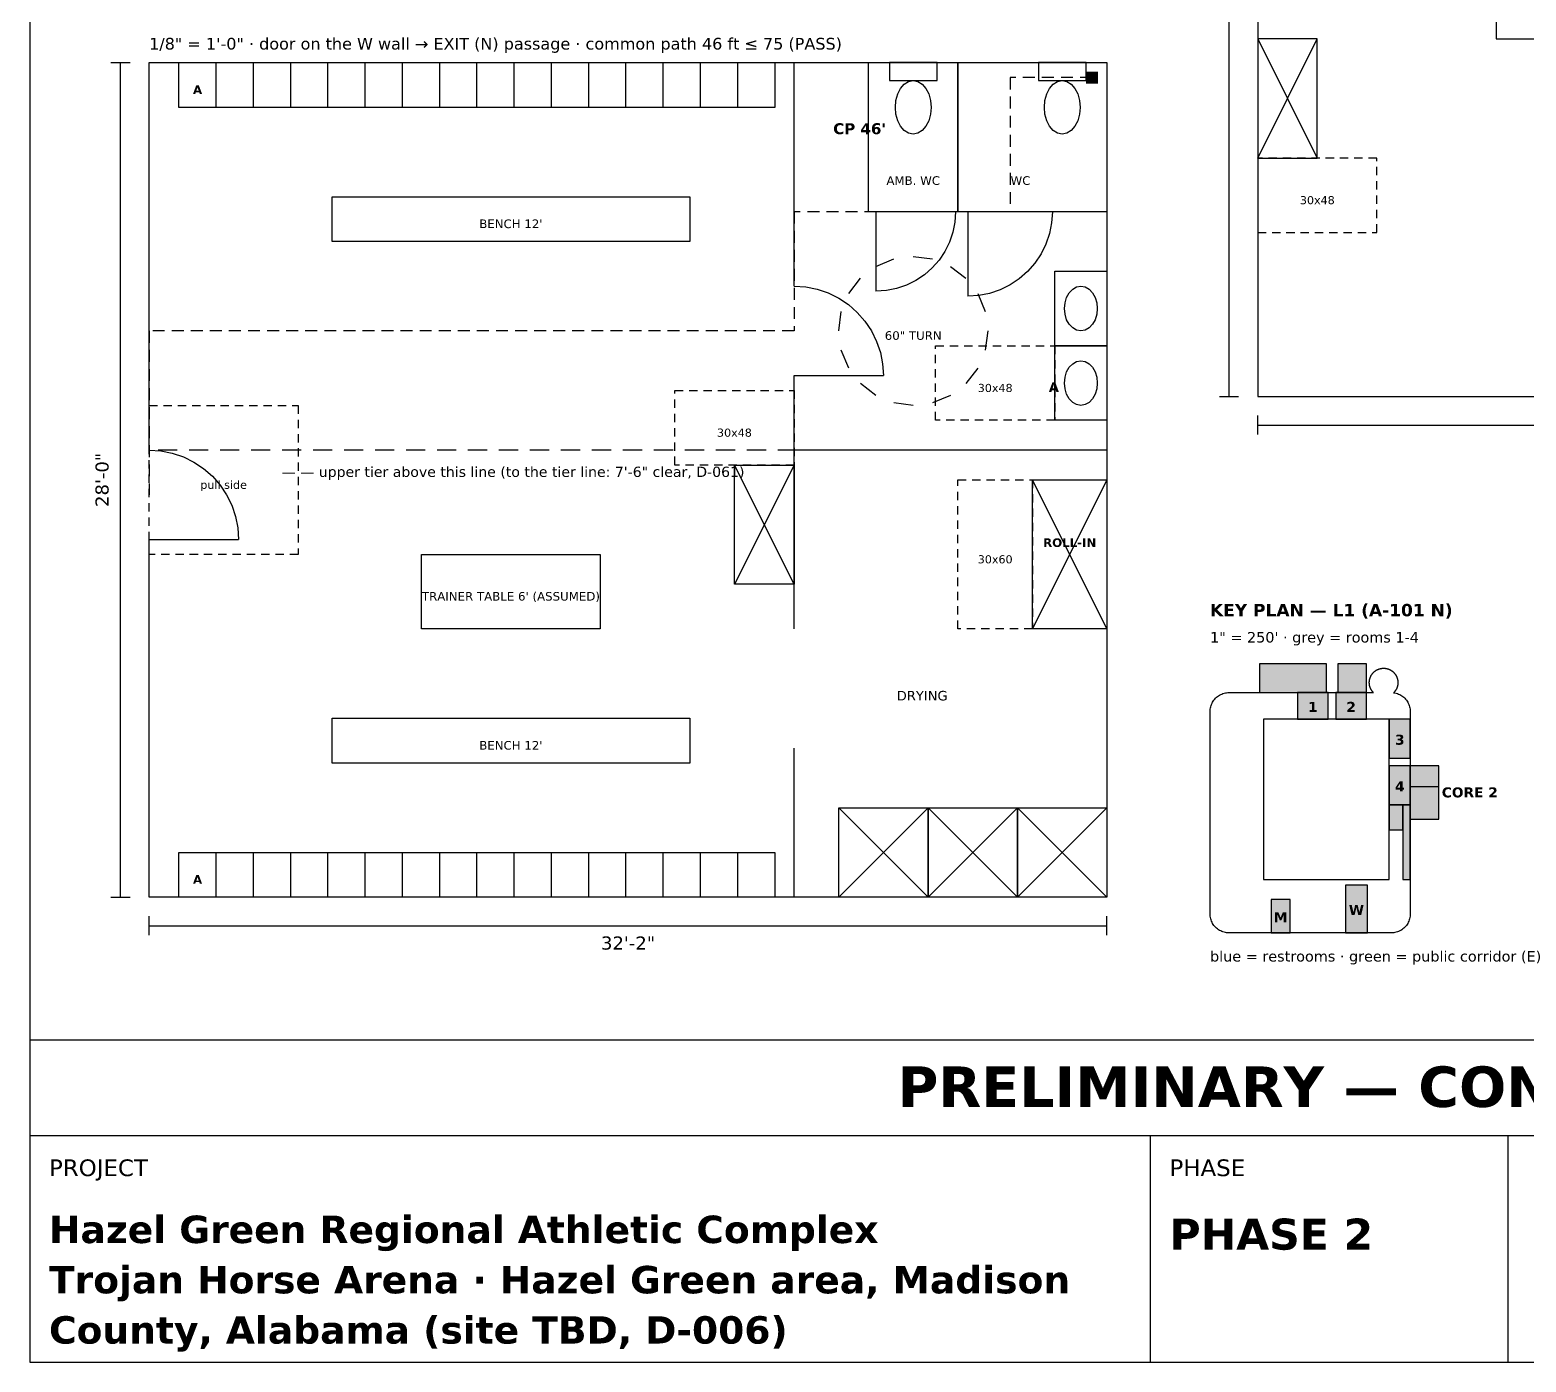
# Model space of a CAD drawing. Header units: inches. Extents: x 0.5 to 16.5, y 0.5 to 10.5.
# Drawn here: x 0.5 to 6.78, y 0.5 to 6.09 of the extents above; entities that cross this region are included whole.
import ezdxf
from ezdxf.enums import TextEntityAlignment as Align

# ---------------------------------------------------------------- set-up
doc = ezdxf.new("R2010")
doc.units = ezdxf.units.IN
doc.header["$MEASUREMENT"] = 0
for name, color, linetype in [('A-ANNO-DIMS', 7, 'Continuous'), ('A-ANNO-TEXT', 7, 'Continuous'), ('A-CLER-ADA', 7, 'Continuous'), ('A-DOOR', 7, 'Continuous'), ('A-WALL', 7, 'Continuous'), ('A-WALL-PRTN', 7, 'Continuous'), ('G-ANNO-TTLB', 7, 'Continuous'), ('LS-CPTH', 7, 'Continuous'), ('P-FIXT', 7, 'Continuous')]:
    doc.layers.add(name, color=color, linetype=linetype)
doc.styles.add('KS-BOLD', font='DejaVuSans-Bold.ttf')
doc.styles.add('KS-REG', font='DejaVuSans.ttf')

msp = doc.modelspace()

# ---------------------------------------------------------------- hatches: boundary and pattern name
at = {"layer": 'A-ANNO-TEXT', "true_color": 0xbbbbbb}
for points in [[(5.8168, 3.196), (5.9454, 3.196), (5.9454, 3.308), (5.8168, 3.308)], [(5.9774, 3.196), (6.106, 3.196), (6.106, 3.308), (5.9774, 3.308)], [(6.202, 3.0324), (6.29, 3.0324), (6.29, 3.196), (6.202, 3.196)], [(6.202, 2.8367), (6.29, 2.8367), (6.29, 3.0004), (6.202, 3.0004)]]:
    msp.add_hatch(color=7, dxfattribs=at).paths.add_polyline_path(points)
at = {"layer": 'A-ANNO-TEXT', "true_color": 0xbfd7ea}
for points in [[(6.29, 2.7764), (6.41, 2.7764), (6.41, 2.9124), (6.29, 2.9124)], [(6.202, 2.7327), (6.258, 2.7327), (6.258, 2.8367), (6.202, 2.8367)], [(6.018, 2.3), (6.11, 2.3), (6.11, 2.5), (6.018, 2.5)], [(5.706, 2.3), (5.786, 2.3), (5.786, 2.44), (5.706, 2.44)]]:
    msp.add_hatch(color=7, dxfattribs=at).paths.add_polyline_path(points)
at = {"layer": 'A-ANNO-TEXT', "true_color": 0xcfe8d4}
msp.add_hatch(color=7, dxfattribs=at).paths.add_polyline_path([(6.258, 2.524), (6.29, 2.524), (6.29, 2.8367), (6.258, 2.8367)])
at = {"layer": 'A-WALL', "true_color": 0xf4f4f4}
for points in [[(5.938, 3.308), (5.938, 3.428), (5.658, 3.428), (5.658, 3.308), (5.938, 3.308)], [(6.106, 3.308), (6.106, 3.428), (5.986, 3.428), (5.986, 3.308), (6.106, 3.308)], [(6.41, 2.7764), (6.41, 3.0004), (6.29, 3.0004), (6.29, 2.7764), (6.41, 2.7764)]]:
    msp.add_hatch(color=7, dxfattribs=at).paths.add_polyline_path(points)
at = {"layer": 'LS-CPTH', "true_color": 0x000000}
msp.add_hatch(color=7, dxfattribs=at).paths.add_polyline_path([(4.93, 5.8625), (4.98, 5.8625), (4.98, 5.9125), (4.93, 5.9125)])

# ---------------------------------------------------------------- linework, layer by layer
at = {"layer": 'A-ANNO-DIMS'}
for p, q in [((5.53, 4.55), (5.53, 9.6638)), ((0.84, 5.95), (0.92, 5.95)), ((0.88, 2.45), (0.88, 5.95)), ((5.49, 4.55), (5.57, 4.55)), ((5.65, 4.39), (5.65, 4.47)), ((5.65, 4.43), (8.4, 4.43)), ((0.84, 2.45), (0.92, 2.45)), ((1, 2.29), (1, 2.37)), ((1, 2.33), (5.0175, 2.33)), ((5.0175, 2.29), (5.0175, 2.37))]:
    msp.add_line(p, q, dxfattribs=at)
msp.add_lwpolyline([(5.674, 2.524), (6.202, 2.524), (6.202, 3.196), (5.674, 3.196)], close=True, dxfattribs=at)
at = {"layer": 'A-ANNO-TEXT'}
for p, q in [((1.1175, 4.325), (1.0375, 4.325)), ((1.2475, 4.325), (1.1675, 4.325)), ((1.3775, 4.325), (1.2975, 4.325)), ((1.5075, 4.325), (1.4275, 4.325)), ((1.6375, 4.325), (1.5575, 4.325)), ((1.7675, 4.325), (1.6875, 4.325)), ((1.8975, 4.325), (1.8175, 4.325)), ((2.0275, 4.325), (1.9475, 4.325)), ((2.1575, 4.325), (2.0775, 4.325)), ((2.2875, 4.325), (2.2075, 4.325)), ((2.4175, 4.325), (2.3375, 4.325)), ((2.5475, 4.325), (2.4675, 4.325)), ((2.6775, 4.325), (2.5975, 4.325)), ((2.8075, 4.325), (2.7275, 4.325)), ((2.9375, 4.325), (2.8575, 4.325)), ((3.0675, 4.325), (2.9875, 4.325)), ((3.1975, 4.325), (3.1175, 4.325)), ((3.3275, 4.325), (3.2475, 4.325)), ((3.4575, 4.325), (3.3775, 4.325)), ((3.5875, 4.325), (3.5075, 4.325)), ((3.7175, 4.325), (3.6375, 4.325)), ((3.8475, 4.325), (3.7675, 4.325)), ((3.9775, 4.325), (3.8975, 4.325)), ((4.1075, 4.325), (4.0275, 4.325)), ((4.2375, 4.325), (4.1575, 4.325)), ((4.3675, 4.325), (4.2875, 4.325)), ((4.4975, 4.325), (4.4175, 4.325)), ((4.6275, 4.325), (4.5475, 4.325)), ((4.7575, 4.325), (4.6775, 4.325)), ((4.8875, 4.325), (4.8075, 4.325)), ((5.0175, 4.325), (4.9375, 4.325))]:
    msp.add_line(p, q, dxfattribs=at)
for points in [[(5.8168, 3.196), (5.9454, 3.196), (5.9454, 3.308), (5.8168, 3.308)], [(5.9774, 3.196), (6.106, 3.196), (6.106, 3.308), (5.9774, 3.308)], [(6.202, 3.0324), (6.29, 3.0324), (6.29, 3.196), (6.202, 3.196)], [(6.202, 2.8367), (6.29, 2.8367), (6.29, 3.0004), (6.202, 3.0004)], [(6.29, 2.7764), (6.41, 2.7764), (6.41, 2.9124), (6.29, 2.9124)], [(6.202, 2.7327), (6.258, 2.7327), (6.258, 2.8367), (6.202, 2.8367)], [(6.258, 2.524), (6.29, 2.524), (6.29, 2.8367), (6.258, 2.8367)], [(6.018, 2.3), (6.11, 2.3), (6.11, 2.5), (6.018, 2.5)], [(5.706, 2.3), (5.786, 2.3), (5.786, 2.44), (5.706, 2.44)]]:
    msp.add_lwpolyline(points, close=True, dxfattribs=at)
at = {"layer": 'A-CLER-ADA'}
for p, q in [((5.67, 5.55), (5.65, 5.55)), ((5.65, 5.55), (5.65, 5.515)), ((5.73, 5.55), (5.695, 5.55)), ((5.79, 5.55), (5.755, 5.55)), ((5.85, 5.55), (5.815, 5.55)), ((5.91, 5.55), (5.875, 5.55)), ((5.97, 5.55), (5.935, 5.55)), ((6.03, 5.55), (5.995, 5.55)), ((6.09, 5.55), (6.055, 5.55)), ((6.15, 5.55), (6.115, 5.55)), ((6.15, 5.5375), (6.15, 5.55)), ((5.65, 5.49), (5.65, 5.455)), ((6.15, 5.4775), (6.15, 5.5125)), ((5.65, 5.43), (5.65, 5.395)), ((6.15, 5.4175), (6.15, 5.4525)), ((5.65, 5.37), (5.65, 5.335)), ((6.15, 5.3575), (6.15, 5.3925)), ((5.65, 5.31), (5.65, 5.275)), ((6.15, 5.2975), (6.15, 5.3325)), ((6.15, 5.2375), (6.15, 5.2725)), ((5.65, 5.25), (5.65, 5.2375)), ((5.65, 5.2375), (5.685, 5.2375)), ((5.71, 5.2375), (5.745, 5.2375)), ((5.77, 5.2375), (5.805, 5.2375)), ((5.83, 5.2375), (5.865, 5.2375)), ((5.89, 5.2375), (5.925, 5.2375)), ((5.95, 5.2375), (5.985, 5.2375)), ((6.01, 5.2375), (6.045, 5.2375)), ((6.07, 5.2375), (6.105, 5.2375)), ((6.13, 5.2375), (6.15, 5.2375)), ((4.0488, 5.0956), (4.1241, 5.1269)), ((4.205, 5.1375), (4.2859, 5.1269)), ((4.3613, 5.0956), (4.426, 5.046)), ((3.9344, 4.9813), (3.984, 5.046)), ((4.4756, 4.9813), (4.5069, 4.9059)), ((3.8925, 4.825), (3.9031, 4.9059)), ((4.5175, 4.825), (4.5069, 4.7441)), ((3.9344, 4.6688), (3.9031, 4.7441)), ((4.2988, 4.75), (4.2988, 4.7625)), ((4.2988, 4.7625), (4.3338, 4.7625)), ((4.2988, 4.69), (4.2988, 4.725)), ((4.3587, 4.7625), (4.3937, 4.7625)), ((4.4188, 4.7625), (4.4538, 4.7625)), ((4.4787, 4.7625), (4.5137, 4.7625)), ((4.5388, 4.7625), (4.5738, 4.7625)), ((4.5987, 4.7625), (4.6338, 4.7625)), ((4.6588, 4.7625), (4.6938, 4.7625)), ((4.7188, 4.7625), (4.7538, 4.7625)), ((4.7788, 4.7625), (4.7988, 4.7625)), ((4.7988, 4.7625), (4.7988, 4.7275)), ((4.2988, 4.63), (4.2988, 4.665)), ((4.4756, 4.6688), (4.426, 4.604)), ((4.7988, 4.7025), (4.7988, 4.6675)), ((4.0488, 4.5544), (3.984, 4.604)), ((4.2988, 4.57), (4.2988, 4.605)), ((4.7988, 4.6425), (4.7988, 4.6075)), ((4.7988, 4.5825), (4.7988, 4.5475)), ((3.205, 4.5625), (3.205, 4.575)), ((3.205, 4.575), (3.24, 4.575)), ((3.205, 4.5025), (3.205, 4.5375)), ((3.265, 4.575), (3.3, 4.575)), ((3.325, 4.575), (3.36, 4.575)), ((3.385, 4.575), (3.42, 4.575)), ((3.445, 4.575), (3.48, 4.575)), ((3.505, 4.575), (3.54, 4.575)), ((3.565, 4.575), (3.6, 4.575)), ((3.625, 4.575), (3.66, 4.575)), ((3.685, 4.575), (3.705, 4.575)), ((3.705, 4.575), (3.705, 4.54)), ((4.205, 4.5125), (4.1241, 4.5231)), ((4.3613, 4.5544), (4.2859, 4.5231)), ((4.2988, 4.51), (4.2988, 4.545)), ((4.7988, 4.5225), (4.7988, 4.4875)), ((1, 4.4875), (1, 4.5125)), ((1, 4.5125), (1.035, 4.5125)), ((1, 4.4275), (1, 4.4625)), ((1.06, 4.5125), (1.095, 4.5125)), ((1.12, 4.5125), (1.155, 4.5125)), ((1.18, 4.5125), (1.215, 4.5125)), ((1.24, 4.5125), (1.275, 4.5125)), ((1.3, 4.5125), (1.335, 4.5125)), ((1.36, 4.5125), (1.395, 4.5125)), ((1.42, 4.5125), (1.455, 4.5125)), ((1.48, 4.5125), (1.515, 4.5125)), ((1.54, 4.5125), (1.575, 4.5125)), ((1.6, 4.5125), (1.625, 4.5125)), ((1.625, 4.5125), (1.625, 4.4775)), ((3.205, 4.4425), (3.205, 4.4775)), ((3.705, 4.515), (3.705, 4.48)), ((4.2988, 4.45), (4.2988, 4.485)), ((4.7988, 4.4625), (4.7988, 4.45)), ((1, 4.3675), (1, 4.4025)), ((1.625, 4.4525), (1.625, 4.4175)), ((3.205, 4.3825), (3.205, 4.4175)), ((3.705, 4.455), (3.705, 4.42)), ((3.705, 4.395), (3.705, 4.36)), ((4.3187, 4.45), (4.2988, 4.45)), ((4.3788, 4.45), (4.3438, 4.45)), ((4.4387, 4.45), (4.4037, 4.45)), ((4.4988, 4.45), (4.4638, 4.45)), ((4.5587, 4.45), (4.5237, 4.45)), ((4.6188, 4.45), (4.5838, 4.45)), ((4.6787, 4.45), (4.6437, 4.45)), ((4.7388, 4.45), (4.7038, 4.45)), ((4.7988, 4.45), (4.7637, 4.45)), ((1, 4.3075), (1, 4.3425)), ((1.625, 4.3925), (1.625, 4.3575)), ((1.625, 4.3325), (1.625, 4.2975)), ((3.205, 4.3225), (3.205, 4.3575)), ((3.705, 4.335), (3.705, 4.3)), ((1, 4.2475), (1, 4.2825)), ((1.625, 4.2725), (1.625, 4.2375)), ((3.205, 4.2625), (3.205, 4.2975)), ((3.705, 4.275), (3.705, 4.2625)), ((1, 4.1875), (1, 4.2225)), ((1.625, 4.2125), (1.625, 4.1775)), ((3.225, 4.2625), (3.205, 4.2625)), ((3.285, 4.2625), (3.25, 4.2625)), ((3.345, 4.2625), (3.31, 4.2625)), ((3.405, 4.2625), (3.37, 4.2625)), ((3.465, 4.2625), (3.43, 4.2625)), ((3.525, 4.2625), (3.49, 4.2625)), ((3.585, 4.2625), (3.55, 4.2625)), ((3.645, 4.2625), (3.61, 4.2625)), ((3.705, 4.2625), (3.67, 4.2625)), ((1, 4.1275), (1, 4.1625)), ((1.625, 4.1525), (1.625, 4.1175)), ((4.3925, 4.175), (4.3925, 4.2)), ((4.3925, 4.2), (4.4275, 4.2)), ((4.3925, 4.115), (4.3925, 4.15)), ((4.4525, 4.2), (4.4875, 4.2)), ((4.5125, 4.2), (4.5475, 4.2)), ((4.5725, 4.2), (4.6075, 4.2)), ((4.6325, 4.2), (4.6675, 4.2)), ((4.6925, 4.2), (4.705, 4.2)), ((4.705, 4.2), (4.705, 4.165)), ((1, 4.0675), (1, 4.1025)), ((1.625, 4.0925), (1.625, 4.0575)), ((4.3925, 4.055), (4.3925, 4.09)), ((4.705, 4.14), (4.705, 4.105)), ((4.705, 4.08), (4.705, 4.045)), ((1, 4.0075), (1, 4.0425)), ((1.625, 4.0325), (1.625, 3.9975)), ((4.3925, 3.995), (4.3925, 4.03)), ((4.705, 4.02), (4.705, 3.985)), ((1, 3.9475), (1, 3.9825)), ((1.625, 3.9725), (1.625, 3.9375)), ((4.3925, 3.935), (4.3925, 3.97)), ((4.705, 3.96), (4.705, 3.925)), ((1, 3.8875), (1, 3.9225)), ((1.625, 3.9125), (1.625, 3.8875)), ((4.3925, 3.875), (4.3925, 3.91)), ((4.705, 3.9), (4.705, 3.865)), ((1.025, 3.8875), (1, 3.8875)), ((1.085, 3.8875), (1.05, 3.8875)), ((1.145, 3.8875), (1.11, 3.8875)), ((1.205, 3.8875), (1.17, 3.8875)), ((1.265, 3.8875), (1.23, 3.8875)), ((1.325, 3.8875), (1.29, 3.8875)), ((1.385, 3.8875), (1.35, 3.8875)), ((1.445, 3.8875), (1.41, 3.8875)), ((1.505, 3.8875), (1.47, 3.8875)), ((1.565, 3.8875), (1.53, 3.8875)), ((1.625, 3.8875), (1.59, 3.8875)), ((4.3925, 3.815), (4.3925, 3.85)), ((4.705, 3.84), (4.705, 3.805)), ((4.3925, 3.755), (4.3925, 3.79)), ((4.705, 3.78), (4.705, 3.745)), ((4.3925, 3.695), (4.3925, 3.73)), ((4.705, 3.72), (4.705, 3.685)), ((4.3925, 3.635), (4.3925, 3.67)), ((4.705, 3.66), (4.705, 3.625)), ((4.3925, 3.575), (4.3925, 3.61)), ((4.705, 3.6), (4.705, 3.575)), ((4.405, 3.575), (4.3925, 3.575)), ((4.465, 3.575), (4.43, 3.575)), ((4.525, 3.575), (4.49, 3.575)), ((4.585, 3.575), (4.55, 3.575)), ((4.645, 3.575), (4.61, 3.575)), ((4.705, 3.575), (4.67, 3.575))]:
    msp.add_line(p, q, dxfattribs=at)
at = {"layer": 'A-DOOR'}
for p, q in [((4.0488, 5.325), (4.0488, 4.9912)), ((4.3796, 5.2814), (4.3711, 5.2386)), ((4.3825, 5.325), (4.3796, 5.2814)), ((4.4337, 5.325), (4.4337, 4.97)), ((4.7857, 5.2787), (4.7767, 5.2331)), ((4.7888, 5.325), (4.7857, 5.2787)), ((4.3711, 5.2386), (4.3571, 5.1973)), ((4.7767, 5.2331), (4.7617, 5.1891)), ((4.3378, 5.1581), (4.3135, 5.1218)), ((4.3571, 5.1973), (4.3378, 5.1581)), ((4.7412, 5.1475), (4.7154, 5.1089)), ((4.7617, 5.1891), (4.7412, 5.1475)), ((4.2847, 5.089), (4.2519, 5.0602)), ((4.3135, 5.1218), (4.2847, 5.089)), ((4.7154, 5.1089), (4.6848, 5.074)), ((4.2156, 5.036), (4.1765, 5.0167)), ((4.2519, 5.0602), (4.2156, 5.036)), ((4.6499, 5.0434), (4.6113, 5.0176)), ((4.6848, 5.074), (4.6499, 5.0434)), ((3.705, 5.0125), (3.7539, 5.0093)), ((3.7539, 5.0093), (3.8021, 4.9997)), ((3.8021, 4.9997), (3.8485, 4.984)), ((3.8485, 4.984), (3.8925, 4.9623)), ((3.8925, 4.9623), (3.9333, 4.935)), ((4.0923, 4.9941), (4.0488, 4.9912)), ((4.1351, 5.0026), (4.0923, 4.9941)), ((4.1765, 5.0167), (4.1351, 5.0026)), ((4.4801, 4.973), (4.4337, 4.97)), ((4.5256, 4.9821), (4.4801, 4.973)), ((4.5696, 4.997), (4.5256, 4.9821)), ((4.6113, 5.0176), (4.5696, 4.997)), ((3.9333, 4.935), (3.9702, 4.9027)), ((3.9702, 4.9027), (4.0025, 4.8658)), ((4.0025, 4.8658), (4.0298, 4.825)), ((4.0298, 4.825), (4.0515, 4.781)), ((4.0515, 4.781), (4.0672, 4.7346)), ((4.0672, 4.7346), (4.0768, 4.6864)), ((4.0768, 4.6864), (4.08, 4.6375)), ((3.705, 4.6375), (4.08, 4.6375)), ((1, 4.325), (1.0489, 4.3218)), ((1.0489, 4.3218), (1.0971, 4.3122)), ((1.0971, 4.3122), (1.1435, 4.2965)), ((1.1435, 4.2965), (1.1875, 4.2748)), ((1.1875, 4.2748), (1.2283, 4.2475)), ((1.2283, 4.2475), (1.2652, 4.2152)), ((1.2652, 4.2152), (1.2975, 4.1783)), ((1.2975, 4.1783), (1.3248, 4.1375)), ((1.3248, 4.1375), (1.3465, 4.0935)), ((1.3465, 4.0935), (1.3622, 4.0471)), ((1.3622, 4.0471), (1.3718, 3.9989)), ((1.3718, 3.9989), (1.375, 3.95)), ((1, 3.95), (1.375, 3.95))]:
    msp.add_line(p, q, dxfattribs=at)
at = {"layer": 'A-WALL'}
for p, q in [((5.65, 9.6638), (5.65, 4.55)), ((1, 4.325), (1, 5.95)), ((1, 5.95), (5.0175, 5.95)), ((5.0175, 5.95), (5.0175, 2.45)), ((5.65, 4.55), (6.8375, 4.55)), ((1, 2.45), (1, 3.95)), ((6.1316, 3.3881), (6.1326, 3.3892)), ((6.1326, 3.3892), (6.1335, 3.3903)), ((6.1335, 3.3903), (6.1345, 3.3914)), ((6.1345, 3.3914), (6.1356, 3.3924)), ((6.1356, 3.3924), (6.1366, 3.3935)), ((6.1366, 3.3935), (6.1377, 3.3945)), ((6.1377, 3.3945), (6.1388, 3.3954)), ((6.1388, 3.3954), (6.1399, 3.3964)), ((6.1399, 3.3964), (6.1411, 3.3973)), ((6.1411, 3.3973), (6.1423, 3.3982)), ((6.1423, 3.3982), (6.1435, 3.3991)), ((6.1435, 3.3991), (6.1447, 3.3999)), ((6.1447, 3.3999), (6.1459, 3.4007)), ((6.1459, 3.4007), (6.1472, 3.4015)), ((6.1472, 3.4015), (6.1484, 3.4022)), ((6.1484, 3.4022), (6.1497, 3.4029)), ((6.1497, 3.4029), (6.151, 3.4036)), ((6.151, 3.4036), (6.1523, 3.4042)), ((6.1523, 3.4042), (6.1537, 3.4049)), ((6.1537, 3.4049), (6.155, 3.4054)), ((6.155, 3.4054), (6.1564, 3.406)), ((6.1564, 3.406), (6.1578, 3.4065)), ((6.1578, 3.4065), (6.1592, 3.407)), ((6.1592, 3.407), (6.1606, 3.4074)), ((6.1606, 3.4074), (6.162, 3.4078)), ((6.162, 3.4078), (6.1634, 3.4082)), ((6.1634, 3.4082), (6.1649, 3.4085)), ((6.1649, 3.4085), (6.1663, 3.4088)), ((6.1663, 3.4088), (6.1677, 3.4091)), ((6.1677, 3.4091), (6.1692, 3.4094)), ((6.1692, 3.4094), (6.1707, 3.4095)), ((6.1707, 3.4095), (6.1721, 3.4097)), ((6.1721, 3.4097), (6.1736, 3.4098)), ((6.1736, 3.4098), (6.1751, 3.4099)), ((6.1751, 3.4099), (6.1765, 3.41)), ((6.1765, 3.41), (6.178, 3.41)), ((6.178, 3.41), (6.1795, 3.41)), ((6.1795, 3.41), (6.1809, 3.4099)), ((6.1809, 3.4099), (6.1824, 3.4098)), ((6.1824, 3.4098), (6.1839, 3.4097)), ((6.1839, 3.4097), (6.1853, 3.4095)), ((6.1853, 3.4095), (6.1868, 3.4094)), ((6.1868, 3.4094), (6.1883, 3.4091)), ((6.1883, 3.4091), (6.1897, 3.4088)), ((6.1897, 3.4088), (6.1911, 3.4085)), ((6.1911, 3.4085), (6.1926, 3.4082)), ((6.1926, 3.4082), (6.194, 3.4078)), ((6.194, 3.4078), (6.1954, 3.4074)), ((6.1954, 3.4074), (6.1968, 3.407)), ((6.1968, 3.407), (6.1982, 3.4065)), ((6.1982, 3.4065), (6.1996, 3.406)), ((6.1996, 3.406), (6.201, 3.4054)), ((6.201, 3.4054), (6.2023, 3.4049)), ((6.2023, 3.4049), (6.2037, 3.4042)), ((6.2037, 3.4042), (6.205, 3.4036)), ((6.205, 3.4036), (6.2063, 3.4029)), ((6.2063, 3.4029), (6.2076, 3.4022)), ((6.2076, 3.4022), (6.2088, 3.4015)), ((6.2088, 3.4015), (6.2101, 3.4007)), ((6.2101, 3.4007), (6.2113, 3.3999)), ((6.2113, 3.3999), (6.2125, 3.3991)), ((6.2125, 3.3991), (6.2137, 3.3982)), ((6.2137, 3.3982), (6.2149, 3.3973)), ((6.2149, 3.3973), (6.2161, 3.3964)), ((6.2161, 3.3964), (6.2172, 3.3954)), ((6.2172, 3.3954), (6.2183, 3.3945)), ((6.2183, 3.3945), (6.2194, 3.3935)), ((6.2194, 3.3935), (6.2204, 3.3924)), ((6.2204, 3.3924), (6.2215, 3.3914)), ((6.2215, 3.3914), (6.2225, 3.3903)), ((6.2225, 3.3903), (6.2234, 3.3892)), ((6.2234, 3.3892), (6.2244, 3.3881)), ((6.118, 3.3515), (6.1181, 3.3529)), ((6.118, 3.35), (6.118, 3.3515)), ((6.118, 3.3485), (6.118, 3.35)), ((6.1181, 3.3471), (6.118, 3.3485)), ((6.1181, 3.3529), (6.1182, 3.3544)), ((6.1182, 3.3456), (6.1181, 3.3471)), ((6.1182, 3.3544), (6.1183, 3.3559)), ((6.1183, 3.3441), (6.1182, 3.3456)), ((6.1183, 3.3559), (6.1185, 3.3573)), ((6.1185, 3.3427), (6.1183, 3.3441)), ((6.1185, 3.3573), (6.1186, 3.3588)), ((6.1186, 3.3412), (6.1185, 3.3427)), ((6.1186, 3.3588), (6.1189, 3.3603)), ((6.1189, 3.3397), (6.1186, 3.3412)), ((6.1189, 3.3603), (6.1192, 3.3617)), ((6.1192, 3.3383), (6.1189, 3.3397)), ((6.1192, 3.3617), (6.1195, 3.3631)), ((6.1195, 3.3369), (6.1192, 3.3383)), ((6.1195, 3.3631), (6.1198, 3.3646)), ((6.1198, 3.3354), (6.1195, 3.3369)), ((6.1198, 3.3646), (6.1202, 3.366)), ((6.1202, 3.334), (6.1198, 3.3354)), ((6.1202, 3.366), (6.1206, 3.3674)), ((6.1206, 3.3326), (6.1202, 3.334)), ((6.1206, 3.3674), (6.121, 3.3688)), ((6.121, 3.3312), (6.1206, 3.3326)), ((6.121, 3.3688), (6.1215, 3.3702)), ((6.1215, 3.3298), (6.121, 3.3312)), ((6.1215, 3.3702), (6.122, 3.3716)), ((6.122, 3.3284), (6.1215, 3.3298)), ((6.122, 3.3716), (6.1226, 3.373)), ((6.1226, 3.327), (6.122, 3.3284)), ((6.1226, 3.373), (6.1231, 3.3743)), ((6.1231, 3.3257), (6.1226, 3.327)), ((6.1231, 3.3743), (6.1238, 3.3757)), ((6.1238, 3.3757), (6.1244, 3.377)), ((6.1244, 3.377), (6.1251, 3.3783)), ((6.1251, 3.3783), (6.1258, 3.3796)), ((6.1258, 3.3796), (6.1265, 3.3808)), ((6.1265, 3.3808), (6.1273, 3.3821)), ((6.1273, 3.3821), (6.1281, 3.3833)), ((6.1281, 3.3833), (6.1289, 3.3845)), ((6.1289, 3.3845), (6.1298, 3.3857)), ((6.1298, 3.3857), (6.1307, 3.3869)), ((6.1307, 3.3869), (6.1316, 3.3881)), ((6.2244, 3.3881), (6.2253, 3.3869)), ((6.2253, 3.3869), (6.2262, 3.3857)), ((6.2262, 3.3857), (6.2271, 3.3845)), ((6.2271, 3.3845), (6.2279, 3.3833)), ((6.2279, 3.3833), (6.2287, 3.3821)), ((6.2287, 3.3821), (6.2295, 3.3808)), ((6.2295, 3.3808), (6.2302, 3.3796)), ((6.2302, 3.3796), (6.2309, 3.3783)), ((6.2309, 3.3783), (6.2316, 3.377)), ((6.2316, 3.377), (6.2322, 3.3757)), ((6.2322, 3.3757), (6.2329, 3.3743)), ((6.2329, 3.3743), (6.2334, 3.373)), ((6.2334, 3.327), (6.2329, 3.3257)), ((6.2334, 3.373), (6.234, 3.3716)), ((6.234, 3.3284), (6.2334, 3.327)), ((6.234, 3.3716), (6.2345, 3.3702)), ((6.2345, 3.3298), (6.234, 3.3284)), ((6.2345, 3.3702), (6.235, 3.3688)), ((6.235, 3.3312), (6.2345, 3.3298)), ((6.235, 3.3688), (6.2354, 3.3674)), ((6.2354, 3.3326), (6.235, 3.3312)), ((6.2354, 3.3674), (6.2358, 3.366)), ((6.2358, 3.334), (6.2354, 3.3326)), ((6.2358, 3.366), (6.2362, 3.3646)), ((6.2362, 3.3354), (6.2358, 3.334)), ((6.2362, 3.3646), (6.2365, 3.3631)), ((6.2365, 3.3369), (6.2362, 3.3354)), ((6.2365, 3.3631), (6.2368, 3.3617)), ((6.2368, 3.3383), (6.2365, 3.3369)), ((6.2368, 3.3617), (6.2371, 3.3603)), ((6.2371, 3.3397), (6.2368, 3.3383)), ((6.2371, 3.3603), (6.2374, 3.3588)), ((6.2374, 3.3412), (6.2371, 3.3397)), ((6.2374, 3.3588), (6.2375, 3.3573)), ((6.2375, 3.3427), (6.2374, 3.3412)), ((6.2375, 3.3573), (6.2377, 3.3559)), ((6.2377, 3.3441), (6.2375, 3.3427)), ((6.2377, 3.3559), (6.2378, 3.3544)), ((6.2378, 3.3456), (6.2377, 3.3441)), ((6.2378, 3.3544), (6.2379, 3.3529)), ((6.2379, 3.3471), (6.2378, 3.3456)), ((6.2379, 3.3529), (6.238, 3.3515)), ((6.238, 3.3485), (6.2379, 3.3471)), ((6.238, 3.3515), (6.238, 3.35)), ((6.238, 3.35), (6.238, 3.3485)), ((5.4561, 3.2586), (5.4583, 3.2634)), ((5.4583, 3.2634), (5.4607, 3.268)), ((5.4607, 3.268), (5.4635, 3.2724)), ((5.4635, 3.2724), (5.4665, 3.2767)), ((5.4665, 3.2767), (5.4699, 3.2807)), ((5.4699, 3.2807), (5.4734, 3.2846)), ((5.4734, 3.2846), (5.4773, 3.2881)), ((5.4773, 3.2881), (5.4813, 3.2915)), ((5.4813, 3.2915), (5.4856, 3.2945)), ((5.4856, 3.2945), (5.49, 3.2973)), ((5.49, 3.2973), (5.4946, 3.2997)), ((5.4946, 3.2997), (5.4994, 3.3019)), ((5.4994, 3.3019), (5.5043, 3.3038)), ((5.5043, 3.3038), (5.5093, 3.3053)), ((5.5093, 3.3053), (5.5144, 3.3065)), ((5.5144, 3.3065), (5.5196, 3.3073)), ((5.5196, 3.3073), (5.5248, 3.3078)), ((5.5248, 3.3078), (5.53, 3.308)), ((5.53, 3.308), (6.1352, 3.308)), ((6.1238, 3.3243), (6.1231, 3.3257)), ((6.1244, 3.323), (6.1238, 3.3243)), ((6.1251, 3.3217), (6.1244, 3.323)), ((6.1258, 3.3204), (6.1251, 3.3217)), ((6.1265, 3.3192), (6.1258, 3.3204)), ((6.1273, 3.3179), (6.1265, 3.3192)), ((6.1281, 3.3167), (6.1273, 3.3179)), ((6.1289, 3.3155), (6.1281, 3.3167)), ((6.1298, 3.3143), (6.1289, 3.3155)), ((6.1307, 3.3131), (6.1298, 3.3143)), ((6.1316, 3.3119), (6.1307, 3.3131)), ((6.1326, 3.3108), (6.1316, 3.3119)), ((6.1335, 3.3097), (6.1326, 3.3108)), ((6.1345, 3.3086), (6.1335, 3.3097)), ((6.1352, 3.308), (6.1345, 3.3086)), ((6.2204, 3.3076), (6.2202, 3.3073)), ((6.2202, 3.3073), (6.2204, 3.3073)), ((6.2215, 3.3086), (6.2204, 3.3076)), ((6.2204, 3.3073), (6.2256, 3.3065)), ((6.2225, 3.3097), (6.2215, 3.3086)), ((6.2234, 3.3108), (6.2225, 3.3097)), ((6.2244, 3.3119), (6.2234, 3.3108)), ((6.2253, 3.3131), (6.2244, 3.3119)), ((6.2262, 3.3143), (6.2253, 3.3131)), ((6.2256, 3.3065), (6.2307, 3.3053)), ((6.2271, 3.3155), (6.2262, 3.3143)), ((6.2279, 3.3167), (6.2271, 3.3155)), ((6.2287, 3.3179), (6.2279, 3.3167)), ((6.2295, 3.3192), (6.2287, 3.3179)), ((6.2302, 3.3204), (6.2295, 3.3192)), ((6.2309, 3.3217), (6.2302, 3.3204)), ((6.2307, 3.3053), (6.2357, 3.3038)), ((6.2316, 3.323), (6.2309, 3.3217)), ((6.2322, 3.3243), (6.2316, 3.323)), ((6.2329, 3.3257), (6.2322, 3.3243)), ((6.2357, 3.3038), (6.2406, 3.3019)), ((6.2406, 3.3019), (6.2454, 3.2997)), ((6.2454, 3.2997), (6.25, 3.2973)), ((6.25, 3.2973), (6.2544, 3.2945)), ((6.2544, 3.2945), (6.2587, 3.2915)), ((6.2587, 3.2915), (6.2627, 3.2881)), ((6.2627, 3.2881), (6.2666, 3.2846)), ((6.2666, 3.2846), (6.2701, 3.2807)), ((6.2701, 3.2807), (6.2735, 3.2767)), ((6.2735, 3.2767), (6.2765, 3.2724)), ((6.2765, 3.2724), (6.2793, 3.268)), ((6.2793, 3.268), (6.2817, 3.2634)), ((6.2817, 3.2634), (6.2839, 3.2586)), ((5.45, 3.228), (5.4502, 3.2332)), ((5.45, 2.38), (5.45, 3.228)), ((5.4502, 3.2332), (5.4507, 3.2384)), ((5.4507, 3.2384), (5.4515, 3.2436)), ((5.4515, 3.2436), (5.4527, 3.2487)), ((5.4527, 3.2487), (5.4542, 3.2537)), ((5.4542, 3.2537), (5.4561, 3.2586)), ((6.2839, 3.2586), (6.2858, 3.2537)), ((6.2858, 3.2537), (6.2873, 3.2487)), ((6.2873, 3.2487), (6.2885, 3.2436)), ((6.2885, 3.2436), (6.2893, 3.2384)), ((6.2893, 3.2384), (6.2898, 3.2332)), ((6.2898, 3.2332), (6.29, 3.228)), ((6.29, 3.228), (6.29, 2.38)), ((5.0175, 2.45), (1, 2.45)), ((5.4502, 2.3748), (5.45, 2.38)), ((5.4507, 2.3696), (5.4502, 2.3748)), ((5.4515, 2.3644), (5.4507, 2.3696)), ((5.4527, 2.3593), (5.4515, 2.3644)), ((5.4542, 2.3543), (5.4527, 2.3593)), ((5.4561, 2.3494), (5.4542, 2.3543)), ((5.4583, 2.3446), (5.4561, 2.3494)), ((5.4607, 2.34), (5.4583, 2.3446)), ((5.4635, 2.3356), (5.4607, 2.34)), ((5.4665, 2.3313), (5.4635, 2.3356)), ((5.4699, 2.3273), (5.4665, 2.3313)), ((5.4734, 2.3234), (5.4699, 2.3273)), ((5.4773, 2.3199), (5.4734, 2.3234)), ((6.2666, 2.3234), (6.2627, 2.3199)), ((6.2701, 2.3273), (6.2666, 2.3234)), ((6.2735, 2.3313), (6.2701, 2.3273)), ((6.2765, 2.3356), (6.2735, 2.3313)), ((6.2793, 2.34), (6.2765, 2.3356)), ((6.2817, 2.3446), (6.2793, 2.34)), ((6.2839, 2.3494), (6.2817, 2.3446)), ((6.2858, 2.3543), (6.2839, 2.3494)), ((6.2873, 2.3593), (6.2858, 2.3543)), ((6.2885, 2.3644), (6.2873, 2.3593)), ((6.2893, 2.3696), (6.2885, 2.3644)), ((6.2898, 2.3748), (6.2893, 2.3696)), ((6.29, 2.38), (6.2898, 2.3748)), ((5.4813, 2.3165), (5.4773, 2.3199)), ((5.4856, 2.3135), (5.4813, 2.3165)), ((5.49, 2.3107), (5.4856, 2.3135)), ((5.4946, 2.3083), (5.49, 2.3107)), ((5.4994, 2.3061), (5.4946, 2.3083)), ((5.5043, 2.3042), (5.4994, 2.3061)), ((5.5093, 2.3027), (5.5043, 2.3042)), ((5.5144, 2.3015), (5.5093, 2.3027)), ((5.5196, 2.3007), (5.5144, 2.3015)), ((5.5248, 2.3002), (5.5196, 2.3007)), ((5.53, 2.3), (5.5248, 2.3002)), ((6.21, 2.3), (5.53, 2.3)), ((6.2152, 2.3002), (6.21, 2.3)), ((6.2204, 2.3007), (6.2152, 2.3002)), ((6.2256, 2.3015), (6.2204, 2.3007)), ((6.2307, 2.3027), (6.2256, 2.3015)), ((6.2357, 2.3042), (6.2307, 2.3027)), ((6.2406, 2.3061), (6.2357, 2.3042)), ((6.2454, 2.3083), (6.2406, 2.3061)), ((6.25, 2.3107), (6.2454, 2.3083)), ((6.2544, 2.3135), (6.25, 2.3107)), ((6.2587, 2.3165), (6.2544, 2.3135)), ((6.2627, 2.3199), (6.2587, 2.3165))]:
    msp.add_line(p, q, dxfattribs=at)
for points in [[(5.938, 3.308), (5.938, 3.428), (5.658, 3.428), (5.658, 3.308), (5.938, 3.308)], [(6.106, 3.308), (6.106, 3.428), (5.986, 3.428), (5.986, 3.308), (6.106, 3.308)], [(6.41, 2.7764), (6.41, 3.0004), (6.29, 3.0004), (6.29, 2.7764), (6.41, 2.7764)]]:
    msp.add_lwpolyline(points, close=True, dxfattribs=at)
at = {"layer": 'A-WALL-PRTN'}
for p, q in [((3.705, 5.0125), (3.705, 5.95)), ((4.0175, 5.325), (4.0175, 5.95)), ((4.0175, 5.325), (4.0175, 5.95)), ((4.0175, 5.95), (4.3925, 5.95)), ((4.3925, 5.325), (4.3925, 5.95)), ((4.3925, 5.325), (4.3925, 5.95)), ((4.3925, 5.95), (5.0175, 5.95)), ((4.3925, 5.95), (4.3925, 5.325)), ((5.0175, 5.95), (5.0175, 5.325)), ((4.0488, 5.325), (4.0175, 5.325)), ((4.3925, 5.325), (4.0175, 5.325)), ((4.4337, 5.325), (4.3825, 5.325)), ((5.0175, 5.325), (4.3925, 5.325)), ((5.0175, 5.325), (4.7888, 5.325)), ((3.705, 3.575), (3.705, 4.6375)), ((5.0175, 4.325), (3.705, 4.325)), ((3.705, 2.45), (3.705, 3.075))]:
    msp.add_line(p, q, dxfattribs=at)
at = {"layer": 'G-ANNO-TTLB'}
for p, q in [((0.5, 1.45), (16.5, 1.45)), ((5.2, 0.5), (5.2, 1.45)), ((6.7, 0.5), (6.7, 1.45))]:
    msp.add_line(p, q, dxfattribs=at)
for points in [[(0.5, 0.5), (16.5, 0.5), (16.5, 10.5), (0.5, 10.5)], [(0.5, 1.45), (16.5, 1.45), (16.5, 1.85), (0.5, 1.85)]]:
    msp.add_lwpolyline(points, close=True, dxfattribs=at)
at = {"layer": 'LS-CPTH'}
for p, q in [((4.635, 5.8875), (4.6113, 5.8875)), ((4.6113, 5.8875), (4.6113, 5.8375)), ((4.715, 5.8875), (4.665, 5.8875)), ((4.795, 5.8875), (4.745, 5.8875)), ((4.875, 5.8875), (4.825, 5.8875)), ((4.955, 5.8875), (4.905, 5.8875)), ((4.6113, 5.8075), (4.6113, 5.7575)), ((4.6113, 5.7275), (4.6113, 5.6775)), ((4.6113, 5.6475), (4.6113, 5.5975)), ((4.6113, 5.5675), (4.6113, 5.5175)), ((4.6113, 5.4875), (4.6113, 5.4375)), ((4.6113, 5.4075), (4.6113, 5.3575)), ((3.7312, 5.325), (3.705, 5.325)), ((3.705, 5.325), (3.705, 5.275)), ((3.8112, 5.325), (3.7612, 5.325)), ((3.8912, 5.325), (3.8412, 5.325)), ((3.9712, 5.325), (3.9212, 5.325)), ((4.0512, 5.325), (4.0012, 5.325)), ((4.1312, 5.325), (4.0812, 5.325)), ((4.2112, 5.325), (4.1612, 5.325)), ((4.2912, 5.325), (4.2412, 5.325)), ((4.3712, 5.325), (4.3213, 5.325)), ((4.4512, 5.325), (4.4013, 5.325)), ((4.5312, 5.325), (4.4813, 5.325)), ((4.6113, 5.325), (4.5613, 5.325)), ((4.6113, 5.3275), (4.6113, 5.325)), ((3.705, 5.245), (3.705, 5.195)), ((3.705, 5.165), (3.705, 5.115)), ((3.705, 5.085), (3.705, 5.035)), ((3.705, 5.005), (3.705, 4.955)), ((3.705, 4.925), (3.705, 4.875)), ((3.705, 4.845), (3.705, 4.825)), ((1, 4.825), (1, 4.775)), ((1.065, 4.825), (1.015, 4.825)), ((1.145, 4.825), (1.095, 4.825)), ((1.225, 4.825), (1.175, 4.825)), ((1.305, 4.825), (1.255, 4.825)), ((1.385, 4.825), (1.335, 4.825)), ((1.465, 4.825), (1.415, 4.825)), ((1.545, 4.825), (1.495, 4.825)), ((1.625, 4.825), (1.575, 4.825)), ((1.705, 4.825), (1.655, 4.825)), ((1.785, 4.825), (1.735, 4.825)), ((1.865, 4.825), (1.815, 4.825)), ((1.945, 4.825), (1.895, 4.825)), ((2.025, 4.825), (1.975, 4.825)), ((2.105, 4.825), (2.055, 4.825)), ((2.185, 4.825), (2.135, 4.825)), ((2.265, 4.825), (2.215, 4.825)), ((2.345, 4.825), (2.295, 4.825)), ((2.425, 4.825), (2.375, 4.825)), ((2.505, 4.825), (2.455, 4.825)), ((2.585, 4.825), (2.535, 4.825)), ((2.665, 4.825), (2.615, 4.825)), ((2.745, 4.825), (2.695, 4.825)), ((2.825, 4.825), (2.775, 4.825)), ((2.905, 4.825), (2.855, 4.825)), ((2.985, 4.825), (2.935, 4.825)), ((3.065, 4.825), (3.015, 4.825)), ((3.145, 4.825), (3.095, 4.825)), ((3.225, 4.825), (3.175, 4.825)), ((3.305, 4.825), (3.255, 4.825)), ((3.385, 4.825), (3.335, 4.825)), ((3.465, 4.825), (3.415, 4.825)), ((3.545, 4.825), (3.495, 4.825)), ((3.625, 4.825), (3.575, 4.825)), ((3.705, 4.825), (3.655, 4.825)), ((1, 4.745), (1, 4.695)), ((1, 4.665), (1, 4.615)), ((1, 4.585), (1, 4.535)), ((1, 4.505), (1, 4.455)), ((1, 4.425), (1, 4.375)), ((1, 4.345), (1, 4.295)), ((1, 4.265), (1, 4.215)), ((1, 4.185), (1, 4.1375))]:
    msp.add_line(p, q, dxfattribs=at)
at = {"layer": 'P-FIXT'}
for p, q in [((6.65, 6.8), (6.65, 6.05)), ((5.9, 6.05), (5.65, 6.05)), ((5.65, 6.05), (5.65, 5.55)), ((5.65, 5.55), (5.9, 6.05)), ((5.65, 6.05), (5.9, 5.55)), ((5.9, 5.55), (5.9, 6.05)), ((6.65, 6.05), (6.9625, 6.05)), ((1.125, 5.7625), (1.125, 5.95)), ((1.125, 5.95), (3.625, 5.95)), ((1.2812, 5.7625), (1.2812, 5.95)), ((1.4375, 5.7625), (1.4375, 5.95)), ((1.5938, 5.7625), (1.5938, 5.95)), ((1.75, 5.7625), (1.75, 5.95)), ((1.9062, 5.7625), (1.9062, 5.95)), ((2.0625, 5.7625), (2.0625, 5.95)), ((2.2188, 5.7625), (2.2188, 5.95)), ((2.375, 5.7625), (2.375, 5.95)), ((2.5312, 5.7625), (2.5312, 5.95)), ((2.6875, 5.7625), (2.6875, 5.95)), ((2.8438, 5.7625), (2.8438, 5.95)), ((3, 5.7625), (3, 5.95)), ((3.1562, 5.7625), (3.1562, 5.95)), ((3.3125, 5.7625), (3.3125, 5.95)), ((3.4688, 5.7625), (3.4688, 5.95)), ((3.625, 5.95), (3.625, 5.7625)), ((4.14, 5.8187), (4.152, 5.842)), ((4.152, 5.842), (4.1675, 5.8599)), ((4.1675, 5.8599), (4.1856, 5.8712)), ((4.1856, 5.8712), (4.205, 5.875)), ((4.205, 5.875), (4.2244, 5.8712)), ((4.2244, 5.8712), (4.2425, 5.8599)), ((4.2425, 5.8599), (4.258, 5.842)), ((4.258, 5.842), (4.27, 5.8187)), ((4.765, 5.8187), (4.777, 5.842)), ((4.777, 5.842), (4.7925, 5.8599)), ((4.7925, 5.8599), (4.8106, 5.8712)), ((4.8106, 5.8712), (4.83, 5.875)), ((4.83, 5.875), (4.8494, 5.8712)), ((4.8494, 5.8712), (4.8675, 5.8599)), ((4.8675, 5.8599), (4.883, 5.842)), ((4.883, 5.842), (4.895, 5.8187)), ((4.13, 5.7625), (4.1326, 5.7916)), ((4.1326, 5.7916), (4.14, 5.8187)), ((4.27, 5.8187), (4.2774, 5.7916)), ((4.2774, 5.7916), (4.28, 5.7625)), ((4.755, 5.7625), (4.7576, 5.7916)), ((4.7576, 5.7916), (4.765, 5.8187)), ((4.895, 5.8187), (4.9024, 5.7916)), ((4.9024, 5.7916), (4.905, 5.7625)), ((3.625, 5.7625), (1.125, 5.7625)), ((4.1326, 5.7334), (4.13, 5.7625)), ((4.14, 5.7063), (4.1326, 5.7334)), ((4.2774, 5.7334), (4.27, 5.7063)), ((4.28, 5.7625), (4.2774, 5.7334)), ((4.7576, 5.7334), (4.755, 5.7625)), ((4.765, 5.7063), (4.7576, 5.7334)), ((4.9024, 5.7334), (4.895, 5.7063)), ((4.905, 5.7625), (4.9024, 5.7334)), ((4.152, 5.683), (4.14, 5.7063)), ((4.1675, 5.6651), (4.152, 5.683)), ((4.1856, 5.6538), (4.1675, 5.6651)), ((4.205, 5.65), (4.1856, 5.6538)), ((4.2244, 5.6538), (4.205, 5.65)), ((4.2425, 5.6651), (4.2244, 5.6538)), ((4.258, 5.683), (4.2425, 5.6651)), ((4.27, 5.7063), (4.258, 5.683)), ((4.777, 5.683), (4.765, 5.7063)), ((4.7925, 5.6651), (4.777, 5.683)), ((4.8106, 5.6538), (4.7925, 5.6651)), ((4.83, 5.65), (4.8106, 5.6538)), ((4.8494, 5.6538), (4.83, 5.65)), ((4.8675, 5.6651), (4.8494, 5.6538)), ((4.883, 5.683), (4.8675, 5.6651)), ((4.895, 5.7063), (4.883, 5.683)), ((5.65, 5.55), (5.9, 5.55)), ((1.7675, 5.2), (1.7675, 5.3875)), ((1.7675, 5.3875), (3.2675, 5.3875)), ((3.2675, 5.3875), (3.2675, 5.2)), ((3.2675, 5.2), (1.7675, 5.2)), ((4.7988, 4.7625), (4.7988, 5.075)), ((4.7988, 5.075), (5.0175, 5.075)), ((5.0175, 5.075), (5.0175, 4.7625)), ((4.8417, 4.943), (4.8486, 4.9656)), ((4.8486, 4.9656), (4.8595, 4.985)), ((4.8595, 4.985), (4.8738, 4.9999)), ((4.8738, 4.9999), (4.8903, 5.0093)), ((4.8903, 5.0093), (4.9081, 5.0125)), ((4.9081, 5.0125), (4.9259, 5.0093)), ((4.9259, 5.0093), (4.9425, 4.9999)), ((4.9425, 4.9999), (4.9567, 4.985)), ((4.9567, 4.985), (4.9677, 4.9656)), ((4.9677, 4.9656), (4.9745, 4.943)), ((4.8394, 4.9188), (4.8417, 4.943)), ((4.8417, 4.8945), (4.8394, 4.9188)), ((4.9745, 4.943), (4.9769, 4.9188)), ((4.9769, 4.9188), (4.9745, 4.8945)), ((4.8486, 4.8719), (4.8417, 4.8945)), ((4.8595, 4.8525), (4.8486, 4.8719)), ((4.8738, 4.8376), (4.8595, 4.8525)), ((4.8903, 4.8282), (4.8738, 4.8376)), ((4.9425, 4.8376), (4.9259, 4.8282)), ((4.9567, 4.8525), (4.9425, 4.8376)), ((4.9677, 4.8719), (4.9567, 4.8525)), ((4.9745, 4.8945), (4.9677, 4.8719)), ((4.9081, 4.825), (4.8903, 4.8282)), ((4.9259, 4.8282), (4.9081, 4.825)), ((4.7988, 4.45), (4.7988, 4.7625)), ((4.7988, 4.7625), (5.0175, 4.7625)), ((5.0175, 4.7625), (4.7988, 4.7625)), ((5.0175, 4.7625), (5.0175, 4.45)), ((4.8417, 4.6305), (4.8486, 4.6531)), ((4.8486, 4.6531), (4.8595, 4.6725)), ((4.8595, 4.6725), (4.8738, 4.6874)), ((4.8738, 4.6874), (4.8903, 4.6968)), ((4.8903, 4.6968), (4.9081, 4.7)), ((4.9081, 4.7), (4.9259, 4.6968)), ((4.9259, 4.6968), (4.9425, 4.6874)), ((4.9425, 4.6874), (4.9567, 4.6725)), ((4.9567, 4.6725), (4.9677, 4.6531)), ((4.9677, 4.6531), (4.9745, 4.6305)), ((4.8394, 4.6063), (4.8417, 4.6305)), ((4.8417, 4.582), (4.8394, 4.6063)), ((4.8486, 4.5594), (4.8417, 4.582)), ((4.9745, 4.582), (4.9677, 4.5594)), ((4.9745, 4.6305), (4.9769, 4.6063)), ((4.9769, 4.6063), (4.9745, 4.582)), ((4.8595, 4.54), (4.8486, 4.5594)), ((4.8738, 4.5251), (4.8595, 4.54)), ((4.8903, 4.5157), (4.8738, 4.5251)), ((4.9425, 4.5251), (4.9259, 4.5157)), ((4.9567, 4.54), (4.9425, 4.5251)), ((4.9677, 4.5594), (4.9567, 4.54)), ((4.9081, 4.5125), (4.8903, 4.5157)), ((4.9259, 4.5157), (4.9081, 4.5125)), ((5.0175, 4.45), (4.7988, 4.45)), ((3.455, 3.7625), (3.455, 4.2625)), ((3.455, 4.2625), (3.705, 4.2625)), ((3.705, 3.7625), (3.455, 4.2625)), ((3.705, 4.2625), (3.455, 3.7625)), ((3.705, 4.2625), (3.705, 3.7625)), ((4.705, 3.575), (4.705, 4.2)), ((4.705, 4.2), (5.0175, 4.2)), ((5.0175, 3.575), (4.705, 4.2)), ((5.0175, 4.2), (4.705, 3.575)), ((5.0175, 4.2), (5.0175, 3.575)), ((2.1425, 3.575), (2.1425, 3.8875)), ((2.1425, 3.8875), (2.8925, 3.8875)), ((2.8925, 3.8875), (2.8925, 3.575)), ((3.705, 3.7625), (3.455, 3.7625)), ((2.8925, 3.575), (2.1425, 3.575)), ((5.0175, 3.575), (4.705, 3.575)), ((1.7675, 3.0125), (1.7675, 3.2)), ((1.7675, 3.2), (3.2675, 3.2)), ((3.2675, 3.2), (3.2675, 3.0125)), ((3.2675, 3.0125), (1.7675, 3.0125)), ((3.8925, 2.45), (3.8925, 2.825)), ((3.8925, 2.825), (4.2675, 2.825)), ((4.2675, 2.45), (3.8925, 2.825)), ((4.2675, 2.825), (3.8925, 2.45)), ((4.2675, 2.45), (4.2675, 2.825)), ((4.2675, 2.825), (4.6425, 2.825)), ((4.6425, 2.45), (4.2675, 2.825)), ((4.6425, 2.825), (4.2675, 2.45)), ((4.2675, 2.825), (4.2675, 2.45)), ((4.6425, 2.45), (4.6425, 2.825)), ((4.6425, 2.825), (5.0175, 2.825)), ((5.0175, 2.45), (4.6425, 2.825)), ((5.0175, 2.825), (4.6425, 2.45)), ((4.6425, 2.825), (4.6425, 2.45)), ((5.0175, 2.825), (5.0175, 2.45)), ((1.125, 2.45), (1.125, 2.6375)), ((1.125, 2.6375), (3.625, 2.6375)), ((1.2812, 2.45), (1.2812, 2.6375)), ((1.4375, 2.45), (1.4375, 2.6375)), ((1.5938, 2.45), (1.5938, 2.6375)), ((1.75, 2.45), (1.75, 2.6375)), ((1.9062, 2.45), (1.9062, 2.6375)), ((2.0625, 2.45), (2.0625, 2.6375)), ((2.2188, 2.45), (2.2188, 2.6375)), ((2.375, 2.45), (2.375, 2.6375)), ((2.5312, 2.45), (2.5312, 2.6375)), ((2.6875, 2.45), (2.6875, 2.6375)), ((2.8438, 2.45), (2.8438, 2.6375)), ((3, 2.45), (3, 2.6375)), ((3.1562, 2.45), (3.1562, 2.6375)), ((3.3125, 2.45), (3.3125, 2.6375)), ((3.4688, 2.45), (3.4688, 2.6375)), ((3.625, 2.6375), (3.625, 2.45)), ((3.625, 2.45), (1.125, 2.45)), ((4.2675, 2.45), (3.8925, 2.45)), ((4.6425, 2.45), (4.2675, 2.45)), ((5.0175, 2.45), (4.6425, 2.45))]:
    msp.add_line(p, q, dxfattribs=at)
for points in [[(4.305, 5.95), (4.105, 5.95), (4.105, 5.875), (4.305, 5.875)], [(4.93, 5.95), (4.73, 5.95), (4.73, 5.875), (4.93, 5.875)]]:
    msp.add_lwpolyline(points, close=True, dxfattribs=at)

# ---------------------------------------------------------------- texts
at = {"layer": 'A-ANNO-DIMS', "style": 'KS-REG'}
msp.add_text('28\'-0"', height=0.055, rotation=90, dxfattribs=at).set_placement((0.83, 4.2), align=Align.CENTER)
msp.add_text('32\'-2"', height=0.055, dxfattribs=at).set_placement((3.0088, 2.23), align=Align.CENTER)
at = {"layer": 'A-ANNO-TEXT'}
for s, height, style, p in [('1/8" = 1\'-0" · door on the W wall → EXIT (N) passage · common path 46 ft ≤ 75 (PASS)', 0.049, 'KS-REG', (1, 6.005)), ('A', 0.04, 'KS-BOLD', (4.7737, 4.5687)), ('KEY PLAN — L1 (A-101 N)', 0.052, 'KS-BOLD', (5.45, 3.628)), ('1" = 250\' · grey = rooms 1-4', 0.044, 'KS-REG', (5.45, 3.518)), ('CORE 2', 0.042, 'KS-BOLD', (6.422, 2.8684)), ('blue = restrooms · green = public corridor (E)', 0.044, 'KS-REG', (5.45, 2.18))]:
    msp.add_text(s, height=height, dxfattribs=dict(at, style=style)).set_placement(p)
for s, height, style, p in [('A', 0.036, 'KS-BOLD', (1.2031, 5.8187)), ('AMB. WC', 0.036, 'KS-REG', (4.205, 5.4375)), ('WC', 0.036, 'KS-REG', (4.655, 5.4375)), ("BENCH 12'", 0.036, 'KS-REG', (2.5175, 5.2562)), ('— — upper tier above this line (to the tier line: 7\'-6" clear, D-061)', 0.043, 'KS-REG', (2.5267, 4.2125)), ('ROLL-IN', 0.036, 'KS-BOLD', (4.8613, 3.9188)), ("TRAINER TABLE 6' (ASSUMED)", 0.036, 'KS-REG', (2.5175, 3.6938)), ('DRYING', 0.04, 'KS-REG', (4.2425, 3.275)), ('1', 0.042, 'KS-BOLD', (5.8811, 3.227)), ('2', 0.042, 'KS-BOLD', (6.0417, 3.227)), ("BENCH 12'", 0.036, 'KS-REG', (2.5175, 3.0688)), ('3', 0.042, 'KS-BOLD', (6.246, 3.0892)), ('4', 0.042, 'KS-BOLD', (6.246, 2.8935)), ('A', 0.036, 'KS-BOLD', (1.2031, 2.5063)), ('M', 0.042, 'KS-BOLD', (5.746, 2.345)), ('W', 0.042, 'KS-BOLD', (6.064, 2.375))]:
    msp.add_text(s, height=height, dxfattribs=dict(at, style=style)).set_placement(p, align=Align.CENTER)
at = {"layer": 'A-CLER-ADA', "style": 'KS-REG'}
for s, height, p in [('30x48', 0.034, (5.9, 5.3563)), ('60" TURN', 0.036, (4.205, 4.7875)), ('30x48', 0.034, (4.5488, 4.5687)), ('30x48', 0.034, (3.455, 4.3812)), ('pull side', 0.034, (1.3125, 4.1625)), ('30x60', 0.034, (4.5488, 3.85))]:
    msp.add_text(s, height=height, dxfattribs=at).set_placement(p, align=Align.CENTER)
at = {"layer": 'G-ANNO-TTLB', "style": 'KS-BOLD'}
msp.add_text('PRELIMINARY — CONCEPTUAL DESIGN — NOT FOR CONSTRUCTION', height=0.17, dxfattribs=at).set_placement((8.5, 1.57), align=Align.CENTER)
at = {"layer": 'G-ANNO-TTLB'}
for s, height, style, p in [('PROJECT', 0.07, 'KS-REG', (0.58, 1.28)), ('PHASE', 0.07, 'KS-REG', (5.28, 1.28)), ('Hazel Green Regional Athletic Complex', 0.115, 'KS-BOLD', (0.58, 0.9992)), ('PHASE 2', 0.13, 'KS-BOLD', (5.28, 0.9717)), ('Trojan Horse Arena · Hazel Green area, Madison', 0.115, 'KS-BOLD', (0.58, 0.7883)), ('County, Alabama (site TBD, D-006)', 0.115, 'KS-BOLD', (0.58, 0.5775))]:
    msp.add_text(s, height=height, dxfattribs=dict(at, style=style)).set_placement(p)
at = {"layer": 'LS-CPTH', "style": 'KS-BOLD'}
msp.add_text("CP 46'", height=0.046, dxfattribs=at).set_placement((3.98, 5.65), align=Align.CENTER)

doc.saveas('drawing.dxf')
